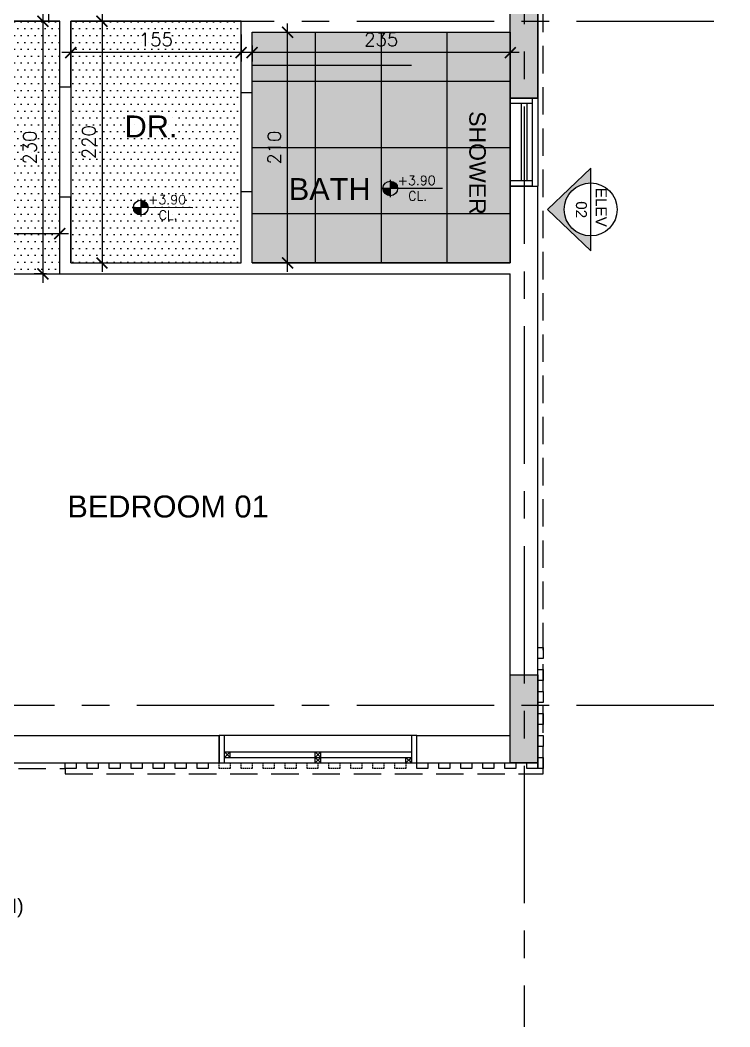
# Model space of a CAD drawing. Header units: centimetres. Extents: x -2093 to 2270, y -944 to 3084.
# Drawn here: x -876 to -230, y 523 to 1439 of the extents above; entities that cross this region are included whole.
import ezdxf
from ezdxf import colors
from ezdxf.entities.mleader import LeaderData, LeaderLine
from ezdxf.enums import TextEntityAlignment as Align
from ezdxf.math import Vec2, Vec3

# ---------------------------------------------------------------- set-up
doc = ezdxf.new("R2010")
doc.units = ezdxf.units.CM
doc.header["$LTSCALE"] = 100
doc.header["$MEASUREMENT"] = 0
for name, pattern in [('A0-01 FLOOR PLANS$0$HIDDEN', [0.375, 0.25, -0.125]), ('GRID$0$GRID$0$XREF GRID$0$GRIDS$0$CENTER', [2, 1.25, -0.25, 0.25, -0.25]), ('XREF CUTTING LINES$0$ACAD_ISO10W100', [18, 12, -3, 0, -3])]:
    doc.linetypes.add(name, pattern=pattern)
for name, color, linetype in [('A0-01 FLOOR PLANS$0$ARROW INDICATOR', 4, 'Continuous'), ('A0-01 FLOOR PLANS$0$COUNTERS', 85, 'Continuous'), ('A0-01 FLOOR PLANS$0$HIDDEN', 8, 'A0-01 FLOOR PLANS$0$HIDDEN'), ('A0-01 FLOOR PLANS$0$HIDDEN -03', 8, 'A0-01 FLOOR PLANS$0$HIDDEN'), ('A0-01 FLOOR PLANS$0$TEXT', 3, 'Continuous'), ('A0-01 FLOOR PLANS$0$WALL-01', 7, 'Continuous'), ('A0-01 FLOOR PLANS$0$WALL-03', 2, 'Continuous'), ('A0-01 FLOOR PLANS$0$WINDOW', 1, 'Continuous'), ('DIM IN', 1, 'Continuous'), ('FURNITURE', 111, 'Continuous'), ('GRID$0$XREF GRID', 11, 'GRID$0$GRID$0$XREF GRID$0$GRIDS$0$CENTER'), ('HATCH', 8, 'Continuous'), ('ID_Ceiling_01', 161, 'Continuous'), ('XREF CUTTING LINES$0$ELEV', 2, 'XREF CUTTING LINES$0$ACAD_ISO10W100'), ('XREF GF COL$0$COLUMN', 6, 'Continuous'), ('XREF GF COL$0$COLUMN HATCH', 201, 'Continuous')]:
    doc.layers.add(name, color=color, linetype=linetype)
doc.layers.add('LVL', color=1, linetype='Continuous', true_color=0xff0000)
doc.styles.add('02-Ground$0$ATTRIBUTE', font='ROMANS.shx')
doc.styles.add('22', font='romans.shx')
doc.styles.add('A0-01 FLOOR PLANS$0$ART', font='arial.ttf')
doc.styles.add('A0-01 FLOOR PLANS$0$ART-PS-1', font='arial.ttf', dxfattribs={"height": 20})
doc.styles.add('GRIDS$0$20', font='romans.shx')
doc.styles.add('XREF CUTTING LINES$0$ART-PS-1', font='arial.ttf', dxfattribs={"height": 20})
doc.dimstyles.new('100', dxfattribs={"dimtxt": 12, "dimasz": 10, "dimexe": 8, "dimexo": 12, "dimgap": 6, "dimtad": 1, "dimdec": 0, "dimzin": 0, "dimdsep": 46, "dimtxsty": '22', "dimblk": 'ARCHTICK', "dimcen": 30, "dimdle": 8, "dimclrd": 1, "dimclre": 1, "dimclrt": 2, "dimadec": 0, "dimazin": 0, "dimtfac": 1, "dimtdec": 0, "dimtmove": 2, "dimatfit": 3, "dimldrblk": 'OBLIQUE', "dimfxl": 100, "dimtolj": 1, "dimtzin": 0, "dimarcsym": 0})

# ---------------------------------------------------------------- blocks, each defined once
blk = doc.blocks.new('XREF CUTTING LINES')
at = {"layer": 'XREF CUTTING LINES$0$ELEV'}
h = blk.add_hatch(color=251, dxfattribs=at)
edge = h.paths.add_edge_path()
edge.add_line((-356.89, 1304.4), (-356.89, 1290.78))
edge.add_ellipse((-356.89, 1266.71), major_axis=(-17.02, -17.02), ratio=1, start_angle=225, end_angle=405)
edge.add_line((-356.89, 1242.64), (-356.89, 1229.02))
edge.add_line((-356.89, 1229.02), (-396.28, 1266.71))
edge.add_line((-396.28, 1266.71), (-356.89, 1304.4))
at = {"layer": 'XREF CUTTING LINES$0$ELEV', "color": 2, "linetype": 'Continuous'}
blk.add_line((-356.89, 1242.64), (-356.89, 1290.78), dxfattribs=at)
for points in [[(-356.89, 1304.4), (-396.28, 1266.71), (-356.89, 1229.02), (-356.89, 1242.64)], [(-356.89, 1290.78), (-356.89, 1304.4)]]:
    blk.add_lwpolyline(points, dxfattribs=at)
blk.add_circle((-356.89, 1266.71), 24.07, dxfattribs=at)
at = {"layer": 'XREF CUTTING LINES$0$ELEV', "style": 'XREF CUTTING LINES$0$ART-PS-1'}
for s, p in [('ELEV', (-347.26, 1268.63)), ('02', (-365.31, 1266.46))]:
    blk.add_text(s, height=9.954, rotation=270, dxfattribs=at).set_placement(p, align=Align.MIDDLE_CENTER)
blk = doc.blocks.new('XREF GF COL')
at = {"layer": 'XREF GF COL$0$COLUMN HATCH'}
for points in [[(-10714.7, 1448), (-10739.7, 1448), (-10739.7, 1368), (-10714.7, 1368)], [(-10714.7, 843), (-10739.7, 843), (-10739.7, 763), (-10714.7, 763)]]:
    blk.add_hatch(color=256, dxfattribs=at).paths.add_polyline_path(points)
at = {"layer": 'XREF GF COL$0$COLUMN'}
for points in [[(-10739.7, 1448), (-10714.7, 1448), (-10714.7, 1368), (-10739.7, 1368)], [(-10739.7, 843), (-10714.7, 843), (-10714.7, 763), (-10739.7, 763)]]:
    blk.add_lwpolyline(points, close=True, dxfattribs=at)
blk = doc.blocks.new('GRID')
at = {"layer": 'GRID$0$XREF GRID'}
for p, q in [((-417.5, 2960.33, 0), (-417.5, 522.76)), ((-1969.8, 1438), (-230.24, 1438)), ((-1969.8, 815.5), (-230.24, 815.5))]:
    blk.add_line(p, q, dxfattribs=at)
blk = doc.blocks.new('A0-01 FLOOR PLANS$0$ALW02')
at = {"layer": 'A0-01 FLOOR PLANS$0$WINDOW'}
for p, q in [((-520, 788), (-690, 788)), ((-690, 773), (-520, 773)), ((-690, 768), (-690, 773)), ((-690, 773), (-685, 768)), ((-690, 768), (-685, 773)), ((-685, 768), (-685, 773)), ((-607.5, 768), (-607.5, 773)), ((-607.5, 773), (-602.5, 768)), ((-607.5, 768), (-602.5, 773)), ((-602.5, 768), (-602.5, 773)), ((-690, 768), (-520, 768)), ((-690, 763), (-520, 763)), ((-607.5, 763), (-607.5, 768)), ((-602.5, 768), (-607.5, 763)), ((-602.5, 763), (-607.5, 768)), ((-602.5, 763), (-602.5, 768)), ((-525, 763), (-525, 768)), ((-525, 768), (-520, 763)), ((-525, 763), (-520, 768)), ((-520, 763), (-520, 768))]:
    blk.add_line(p, q, dxfattribs=at)
for points in [[(-690, 763), (-690, 788), (-695, 788), (-695, 763)], [(-515, 763), (-515, 788), (-520, 788), (-520, 763)]]:
    blk.add_lwpolyline(points, close=True, dxfattribs=at)
blk = doc.blocks.new('A0-01 FLOOR PLANS$0$ALW05')
at = {"layer": 'A0-01 FLOOR PLANS$0$WINDOW'}
for p, q in [((-1775, 2578), (-1775, 2648)), ((-1770, 2578), (-1770, 2648)), ((-1765, 2578), (-1765, 2648)), ((-1755, 2648), (-1755, 2578))]:
    blk.add_line(p, q, dxfattribs=at)
for points in [[(-1775, 2653), (-1755, 2653), (-1755, 2648), (-1775, 2648)], [(-1775, 2578), (-1755, 2578), (-1755, 2573), (-1775, 2573)]]:
    blk.add_lwpolyline(points, close=True, dxfattribs=at)
blk = doc.blocks.new('_ARCHTICK')
at = {"color": 0, "linetype": 'ByBlock', "const_width": 0.15}
blk.add_lwpolyline([(-0.5, -0.5), (0.5, 0.5)], dxfattribs=at)
blk = doc.blocks.new('*D16')
at = {"layer": 'DIM IN', "color": 1, "lineweight": -2, "transparency": 16777216}
for p, q in [((-830, 1426), (-830, 1401.41)), ((-675, 1426), (-675, 1401.41)), ((-667, 1409.41), (-838, 1409.41))]:
    blk.add_line(p, q, dxfattribs=at)
at = {"layer": 'DIM IN', "color": 1, "lineweight": -2, "transparency": 16777216, "xscale": 10, "yscale": 10, "zscale": 10, "rotation": 180}
blk.add_blockref('_ARCHTICK', (-830, 1409.41), dxfattribs=at)
at = {"layer": 'DIM IN', "color": 1, "lineweight": -2, "transparency": 16777216, "xscale": 10, "yscale": 10, "zscale": 10}
blk.add_blockref('_ARCHTICK', (-675, 1409.41), dxfattribs=at)
at = {"layer": 'DIM IN', "color": 2, "transparency": 16777216, "insert": (-752.5, 1421.41), "char_height": 12, "attachment_point": 5, "style": '22'}
blk.add_mtext('\\A1;155', dxfattribs=at)
blk = doc.blocks.new('_OBLIQUE')
at = {"color": 0, "linetype": 'ByBlock'}
blk.add_line((-0.5, -0.5), (0.5, 0.5), dxfattribs=at)
blk = doc.blocks.new('*D17')
at = {"layer": 'DIM IN', "color": 1, "lineweight": -2, "transparency": 16777216}
for p, q in [((-801.51, 1446), (-801.51, 1210)), ((-818, 1438), (-793.51, 1438)), ((-818, 1218), (-793.51, 1218))]:
    blk.add_line(p, q, dxfattribs=at)
at = {"layer": 'DIM IN', "color": 1, "lineweight": -2, "transparency": 16777216, "xscale": 10, "yscale": 10, "zscale": 10}
for p, rotation in [((-801.51, 1438), 90), ((-801.51, 1218), 270)]:
    blk.add_blockref('_ARCHTICK', p, dxfattribs=dict(at, rotation=rotation))
at = {"layer": 'DIM IN', "color": 2, "transparency": 16777216, "insert": (-813.51, 1328), "char_height": 12, "attachment_point": 5, "rotation": 90, "style": '22'}
blk.add_mtext('\\A1;220', dxfattribs=at)
blk = doc.blocks.new('*D18')
at = {"layer": 'DIM IN', "color": 1, "lineweight": -2, "transparency": 16777216}
for p, q in [((-960, 1220), (-960, 1252.68)), ((-840, 1220), (-840, 1252.68)), ((-968, 1244.68), (-832, 1244.68))]:
    blk.add_line(p, q, dxfattribs=at)
at = {"layer": 'DIM IN', "color": 1, "lineweight": -2, "transparency": 16777216, "xscale": 10, "yscale": 10, "zscale": 10, "rotation": 180}
blk.add_blockref('_ARCHTICK', (-960, 1244.68), dxfattribs=at)
at = {"layer": 'DIM IN', "color": 1, "lineweight": -2, "transparency": 16777216, "xscale": 10, "yscale": 10, "zscale": 10}
blk.add_blockref('_ARCHTICK', (-840, 1244.68), dxfattribs=at)
at = {"layer": 'DIM IN', "color": 2, "transparency": 16777216, "insert": (-900, 1256.68), "char_height": 12, "attachment_point": 5, "style": '22'}
blk.add_mtext('\\A1;120', dxfattribs=at)
blk = doc.blocks.new('*D19')
at = {"layer": 'DIM IN', "color": 1, "lineweight": -2, "transparency": 16777216}
for p, q in [((-855.28, 1446), (-855.28, 1200)), ((-852, 1438), (-863.28, 1438)), ((-852, 1208), (-863.28, 1208))]:
    blk.add_line(p, q, dxfattribs=at)
at = {"layer": 'DIM IN', "color": 1, "lineweight": -2, "transparency": 16777216, "xscale": 10, "yscale": 10, "zscale": 10}
for p, rotation in [((-855.28, 1438), 90), ((-855.28, 1208), 270)]:
    blk.add_blockref('_ARCHTICK', p, dxfattribs=dict(at, rotation=rotation))
at = {"layer": 'DIM IN', "color": 2, "transparency": 16777216, "insert": (-867.28, 1323), "char_height": 12, "attachment_point": 5, "rotation": 90, "style": '22'}
blk.add_mtext('\\A1;230', dxfattribs=at)
blk = doc.blocks.new('02-Ground$0$A$C4F2068BA')
h = blk.add_hatch(color=8)
h.dxf.hatch_style = 1
h.paths.add_polyline_path([(0.4, 0.6), (0.4, 0.4), (0.6, 0.4, 0.414214)])
h = blk.add_hatch(color=8)
h.dxf.hatch_style = 1
h.paths.add_polyline_path([(0.4, 0.4), (0.2, 0.4, 0.414214), (0.4, 0.2)])
for p, q in [((0.4, 0.637), (0.4, 0.163)), ((1.816, 0.4), (0.163, 0.4))]:
    blk.add_line(p, q)
blk.add_circle((0.4, 0.4), 0.2)
blk = doc.blocks.new('02-Ground$0$123')
at = {"ltscale": 0.1}
blk.add_blockref('02-Ground$0$A$C4F2068BA', (-0.4, -0.4), dxfattribs=at)
blk = doc.blocks.new('02-Ground$0$LEVEL- PLAN')
at = {"ltscale": 0.1}
blk.add_blockref('02-Ground$0$123', (0, 0), dxfattribs=at)
at = {"ltscale": 0.1, "style": '02-Ground$0$ATTRIBUTE', "width": 0.8, "flags": 4}
blk.add_attdef('%%P0.00', (0.203, 0.093), '', height=0.25, dxfattribs=at)
blk.add_attdef('LVL', text='', height=0.25, dxfattribs=at).set_placement((0.745, -0.327), align=Align.CENTER)
blk = doc.blocks.new('*D73')
at = {"layer": 'DIM IN', "color": 1, "lineweight": -2, "transparency": 16777216}
for p, q in [((-632.76, 1210), (-632.76, 1436)), ((-653, 1428), (-624.76, 1428)), ((-653, 1218), (-624.76, 1218))]:
    blk.add_line(p, q, dxfattribs=at)
at = {"layer": 'DIM IN', "color": 1, "lineweight": -2, "transparency": 16777216, "xscale": 10, "yscale": 10, "zscale": 10}
for p, rotation in [((-632.76, 1428), 90), ((-632.76, 1218), 270)]:
    blk.add_blockref('_ARCHTICK', p, dxfattribs=dict(at, rotation=rotation))
at = {"layer": 'DIM IN', "color": 2, "transparency": 16777216, "insert": (-644.76, 1323), "char_height": 12, "attachment_point": 5, "rotation": 90, "style": '22'}
blk.add_mtext('\\A1;210', dxfattribs=at)
blk = doc.blocks.new('*D74')
at = {"layer": 'DIM IN', "color": 1, "lineweight": -2, "transparency": 16777216}
for p, q in [((-665, 1416), (-665, 1401.41)), ((-430, 1416), (-430, 1401.41)), ((-422, 1409.41), (-673, 1409.41))]:
    blk.add_line(p, q, dxfattribs=at)
at = {"layer": 'DIM IN', "color": 1, "lineweight": -2, "transparency": 16777216, "xscale": 10, "yscale": 10, "zscale": 10}
for p, rotation in [((-665, 1409.41), 179.9999026568985), ((-430, 1409.41), 359.9999026568985)]:
    blk.add_blockref('_ARCHTICK', p, dxfattribs=dict(at, rotation=rotation))
at = {"layer": 'DIM IN', "color": 2, "transparency": 16777216, "insert": (-547.5, 1421.41), "char_height": 12, "attachment_point": 5, "rotation": 359.9999, "style": '22'}
blk.add_mtext('\\A1;235', dxfattribs=at)
blk = doc.blocks.new('A0-01 FLOOR PLANS')
at = {"layer": 'A0-01 FLOOR PLANS$0$COUNTERS'}
for p, q in [((-665, 1398), (-520, 1398)), ((-665, 1263), (-605.22, 1263)), ((-578.77, 1263), (-520, 1263))]:
    blk.add_line(p, q, dxfattribs=at)
at = {"layer": 'A0-01 FLOOR PLANS$0$HIDDEN'}
for points in [[(-405, 858), (-405, 868), (-400, 868), (-400, 858)], [(-405, 838), (-405, 848), (-400, 848), (-400, 838)], [(-405, 818), (-405, 828), (-400, 828), (-400, 818)], [(-405, 798), (-405, 808), (-400, 808), (-400, 798)], [(-405, 778), (-405, 788), (-400, 788), (-400, 778)], [(-835, 763), (-825, 763), (-825, 758), (-835, 758)], [(-815, 763), (-805, 763), (-805, 758), (-815, 758)], [(-795, 763), (-785, 763), (-785, 758), (-795, 758)], [(-775, 763), (-765, 763), (-765, 758), (-775, 758)], [(-755, 763), (-745, 763), (-745, 758), (-755, 758)], [(-735, 763), (-725, 763), (-725, 758), (-735, 758)], [(-715, 763), (-705, 763), (-705, 758), (-715, 758)], [(-515, 763), (-505, 763), (-505, 758), (-515, 758)], [(-495, 763), (-485, 763), (-485, 758), (-495, 758)], [(-475, 763), (-465, 763), (-465, 758), (-475, 758)], [(-455, 763), (-445, 763), (-445, 758), (-455, 758)], [(-435, 763), (-425, 763), (-425, 758), (-435, 758)], [(-415, 763), (-405, 763), (-405, 758), (-415, 758)], [(-405, 758), (-405, 768), (-400, 768), (-400, 758)]]:
    blk.add_lwpolyline(points, close=True, dxfattribs=at)
at = {"layer": 'A0-01 FLOOR PLANS$0$HIDDEN', "color": 8, "linetype": 'A0-01 FLOOR PLANS$0$HIDDEN', "ltscale": 0.05}
for points in [[(-695, 763), (-685, 763), (-685, 758), (-695, 758)], [(-675, 763), (-665, 763), (-665, 758), (-675, 758)], [(-655, 763), (-645, 763), (-645, 758), (-655, 758)], [(-635, 763), (-625, 763), (-625, 758), (-635, 758)], [(-615, 763), (-605, 763), (-605, 758), (-615, 758)], [(-595, 763), (-585, 763), (-585, 758), (-595, 758)], [(-575, 763), (-565, 763), (-565, 758), (-575, 758)], [(-555, 763), (-545, 763), (-545, 758), (-555, 758)], [(-535, 763), (-525, 763), (-525, 758), (-535, 758)]]:
    blk.add_lwpolyline(points, close=True, dxfattribs=at)
at = {"layer": 'A0-01 FLOOR PLANS$0$HIDDEN -03'}
for p, q in [((-400, 753), (-400, 2648)), ((-990, 758), (-835, 758)), ((-835, 758), (-835, 753)), ((-835, 753), (-400, 753))]:
    blk.add_line(p, q, dxfattribs=at)
at = {"layer": 'A0-01 FLOOR PLANS$0$WALL-01'}
for p, q in [((-405, 1368), (-405, 1608)), ((-850, 1438), (-850, 1448)), ((-850, 1438), (-840, 1438)), ((-840, 1378), (-840, 1438)), ((-830, 1438), (-675, 1438)), ((-830, 1378), (-830, 1438)), ((-675, 1373.09), (-675, 1438)), ((-665, 1373.09), (-665, 1428)), ((-665, 1428), (-430, 1428)), ((-430, 1368), (-430, 1428)), ((-830, 1378), (-840, 1378)), ((-675, 1373.09), (-665, 1373.09)), ((-430, 1368), (-405, 1368)), ((-675, 1218), (-675, 1283.11)), ((-675, 1283.11), (-665, 1283.11)), ((-665, 1218), (-665, 1283.11)), ((-430, 1218), (-430, 1288)), ((-430, 1288), (-405, 1288)), ((-405, 763), (-405, 1288)), ((-840, 1208), (-840, 1278)), ((-830, 1278), (-840, 1278)), ((-830, 1218), (-830, 1278)), ((-830, 1218), (-675, 1218)), ((-665, 1218), (-430, 1218)), ((-840, 1208), (-430, 1208)), ((-430, 788), (-430, 1208)), ((-960, 788), (-695, 788)), ((-695, 763), (-695, 788)), ((-515, 763), (-515, 788)), ((-515, 788), (-430, 788)), ((-985, 763), (-695, 763)), ((-515, 763), (-405, 763))]:
    blk.add_line(p, q, dxfattribs=at)
at = {"layer": 'A0-01 FLOOR PLANS$0$WALL-03'}
blk.add_line((-405, 1368), (-405, 1288), dxfattribs=at)
at = {"layer": 'A0-01 FLOOR PLANS$0$WALL-01'}
blk.add_blockref('GRID', (0, 0), dxfattribs=at)
at = {"layer": 'A0-01 FLOOR PLANS$0$WINDOW'}
for name, p in [('XREF CUTTING LINES', (0, 0)), ('XREF GF COL', (10309.7, 0)), ('A0-01 FLOOR PLANS$0$ALW02', (0, 0))]:
    blk.add_blockref(name, p, dxfattribs=at)
at = {"layer": 'A0-01 FLOOR PLANS$0$WINDOW', "rotation": 180}
blk.add_blockref('A0-01 FLOOR PLANS$0$ALW05', (-2185, 3941), dxfattribs=at)
at = {"layer": 'A0-01 FLOOR PLANS$0$TEXT', "style": 'A0-01 FLOOR PLANS$0$ART-PS-1'}
for s, p in [('DR.', (-780.98, 1332.23)), ('BATH', (-631.6, 1275.25)), ('BEDROOM 01', (-833.07, 986.36))]:
    blk.add_text(s, height=20, dxfattribs=at).set_placement(p)
blk.add_text('SHOWER', height=15, rotation=270, dxfattribs=at).set_placement((-467.32, 1356.18))
at = {"layer": 'A0-01 FLOOR PLANS$0$ARROW INDICATOR'}
ml = blk.add_multileader_mtext('Standard', dxfattribs=at)
ml.set_content('STAIRS (GRANITE FINISH)', color=256, style='A0-01 FLOOR PLANS$0$ART')
ml.set_leader_properties()
ml.build(insert=Vec2(0, 0))
ml.multileader.update_dxf_attribs({"text_right_attachment_type": 6, "dogleg_length": 0.36, "arrow_head_size": 18})
ctx = ml.context
ctx.base_point, ctx.char_height, ctx.arrow_head_size, ctx.landing_gap_size, ctx.plane_origin = Vec3(-1100.87, 631.02), 13, 18, 0.09, Vec3(-1144.85, 678)
ctx.right_attachment = 6
notes = []
notes.append((ctx, [(0, (1, 1, 0), (-1107.83, 631.02), (1, 0), 6.96, [(0, [(-1144.85, 678)], 0, [])])]))
ctx.mtext.insert, ctx.mtext.width, ctx.mtext.flow_direction = Vec3(-1100.78, 639.43), 243.3586, 5
for ctx, leaders in notes:
    for number, flags, end, landing, length, lines in leaders:
        leader = LeaderData()
        leader.index, (leader.has_last_leader_line, leader.has_dogleg_vector, leader.attachment_direction) = number, flags
        leader.last_leader_point, leader.dogleg_vector, leader.dogleg_length = Vec3(end), Vec3(landing), length
        for number, points, colour, breaks in lines:
            line = LeaderLine()
            line.index, line.vertices, line.color, line.breaks = number, Vec3.list(points), colors.encode_raw_color(colour), breaks
            leader.lines.append(line)
        ctx.leaders.append(leader)

msp = doc.modelspace()

# ---------------------------------------------------------------- hatches: boundary and pattern name
at = {"layer": 'HATCH'}
h = msp.add_hatch(dxfattribs=at)
h.set_pattern_fill('DOTS', color=2, scale=100)
h.paths.add_polyline_path([(-840, 1438), (-960, 1438), (-960, 1208), (-840, 1208)])
h = msp.add_hatch(dxfattribs=at)
h.set_pattern_fill('DOTS', color=2, scale=100)
h.paths.add_polyline_path([(-675, 1438), (-830, 1438), (-830, 1218), (-675, 1218)])
h = msp.add_hatch(color=8, dxfattribs=at)
h.dxf.hatch_style = 1
h.paths.add_polyline_path([(-430, 1428), (-665, 1428), (-665, 1218), (-430, 1218)])

# ---------------------------------------------------------------- linework, layer by layer
at = {"layer": 'ID_Ceiling_01'}
for p, q in [((-607.5, 1428), (-607.5, 1218)), ((-547.5, 1428), (-547.5, 1218)), ((-487.5, 1218), (-487.5, 1428)), ((-430, 1383), (-665, 1383)), ((-665, 1323), (-430, 1323)), ((-665, 1263), (-430, 1263))]:
    msp.add_line(p, q, dxfattribs=at)
for points in [[(-840, 1438), (-960, 1438), (-960, 1208), (-840, 1208)], [(-675, 1438), (-830, 1438), (-830, 1218), (-675, 1218)], [(-665, 1428), (-430, 1428), (-430, 1218), (-665, 1218)]]:
    msp.add_lwpolyline(points, close=True, dxfattribs=at)

# ---------------------------------------------------------------- block references
at = {"layer": 'FURNITURE'}
msp.add_blockref('A0-01 FLOOR PLANS', (0, 0), dxfattribs=at)
at = {"layer": 'LVL'}
ref = msp.add_blockref('02-Ground$0$LEVEL- PLAN', (-539.22, 1285.81), dxfattribs=dict(at, xscale=33.46645937920196, yscale=33.46645937920196, zscale=33.46645937920196, rotation=359.9470003599918))
ref.add_attrib('%%P0.00', '+3.90', (-532.43, 1288.91), dxfattribs={"layer": '0', "ltscale": 0.1, "height": 8.367, "rotation": 359.947, "style": 'GRIDS$0$20'})
ref.add_attrib('LVL', 'CL.', dxfattribs={"layer": '0', "ltscale": 0.1, "height": 8.367, "rotation": 359.947, "style": 'GRIDS$0$20'}).set_placement((-514.3, 1274.84), align=Align.CENTER)
ref = msp.add_blockref('02-Ground$0$LEVEL- PLAN', (-766.3, 1268.36), dxfattribs=dict(at, xscale=33.46645937920196, yscale=33.46645937920196, zscale=33.46645937920196, rotation=359.9470003599918))
ref.add_attrib('%%P0.00', '+3.90', (-759.51, 1271.46), dxfattribs={"layer": '0', "ltscale": 0.1, "height": 8.367, "rotation": 359.947, "style": 'GRIDS$0$20'})
ref.add_attrib('LVL', 'CL.', dxfattribs={"layer": '0', "ltscale": 0.1, "height": 8.367, "rotation": 359.947, "style": 'GRIDS$0$20'}).set_placement((-741.38, 1257.39), align=Align.CENTER)

# ---------------------------------------------------------------- dimensions: what is measured, and where the dimension line sits
at = {"layer": 'DIM IN'}
for base, p1, p2, picture, middle in [((-855.28, 1208), (-840, 1438), (-840, 1208), '*D19', (-867.28, 1323)), ((-801.51, 1218), (-830, 1438), (-830, 1218), '*D17', (-813.51, 1328)), ((-632.76, 1428), (-665, 1218), (-665, 1428), '*D73', (-644.76, 1323))]:
    dim = msp.add_linear_dim(base=base, p1=p1, p2=p2, angle=90, dimstyle='100', override={"dimfxl": 0.075}, dxfattribs=at)
    dim.commit()
    dim.dimension.update_dxf_attribs({"geometry": picture, "text_midpoint": middle})
for base, p1, p2, picture, middle in [((-830, 1409.41), (-675, 1438), (-830, 1438), '*D16', (-752.5, 1421.41)), ((-840, 1244.68), (-960, 1208), (-840, 1208), '*D18', (-900, 1256.68))]:
    dim = msp.add_linear_dim(base=base, p1=p1, p2=p2, dimstyle='100', override={"dimfxl": 0.075}, dxfattribs=at)
    dim.commit()
    dim.dimension.update_dxf_attribs({"geometry": picture, "text_midpoint": middle})
dim = msp.add_aligned_dim(p1=(-430, 1428), p2=(-665, 1428), distance=18.59, dimstyle='100', override={"dimfxl": 0.075}, dxfattribs=at)
dim.commit()
dim.dimension.update_dxf_attribs({"geometry": '*D74', "text_midpoint": (-547.5, 1421.41)})

doc.saveas('drawing.dxf')
